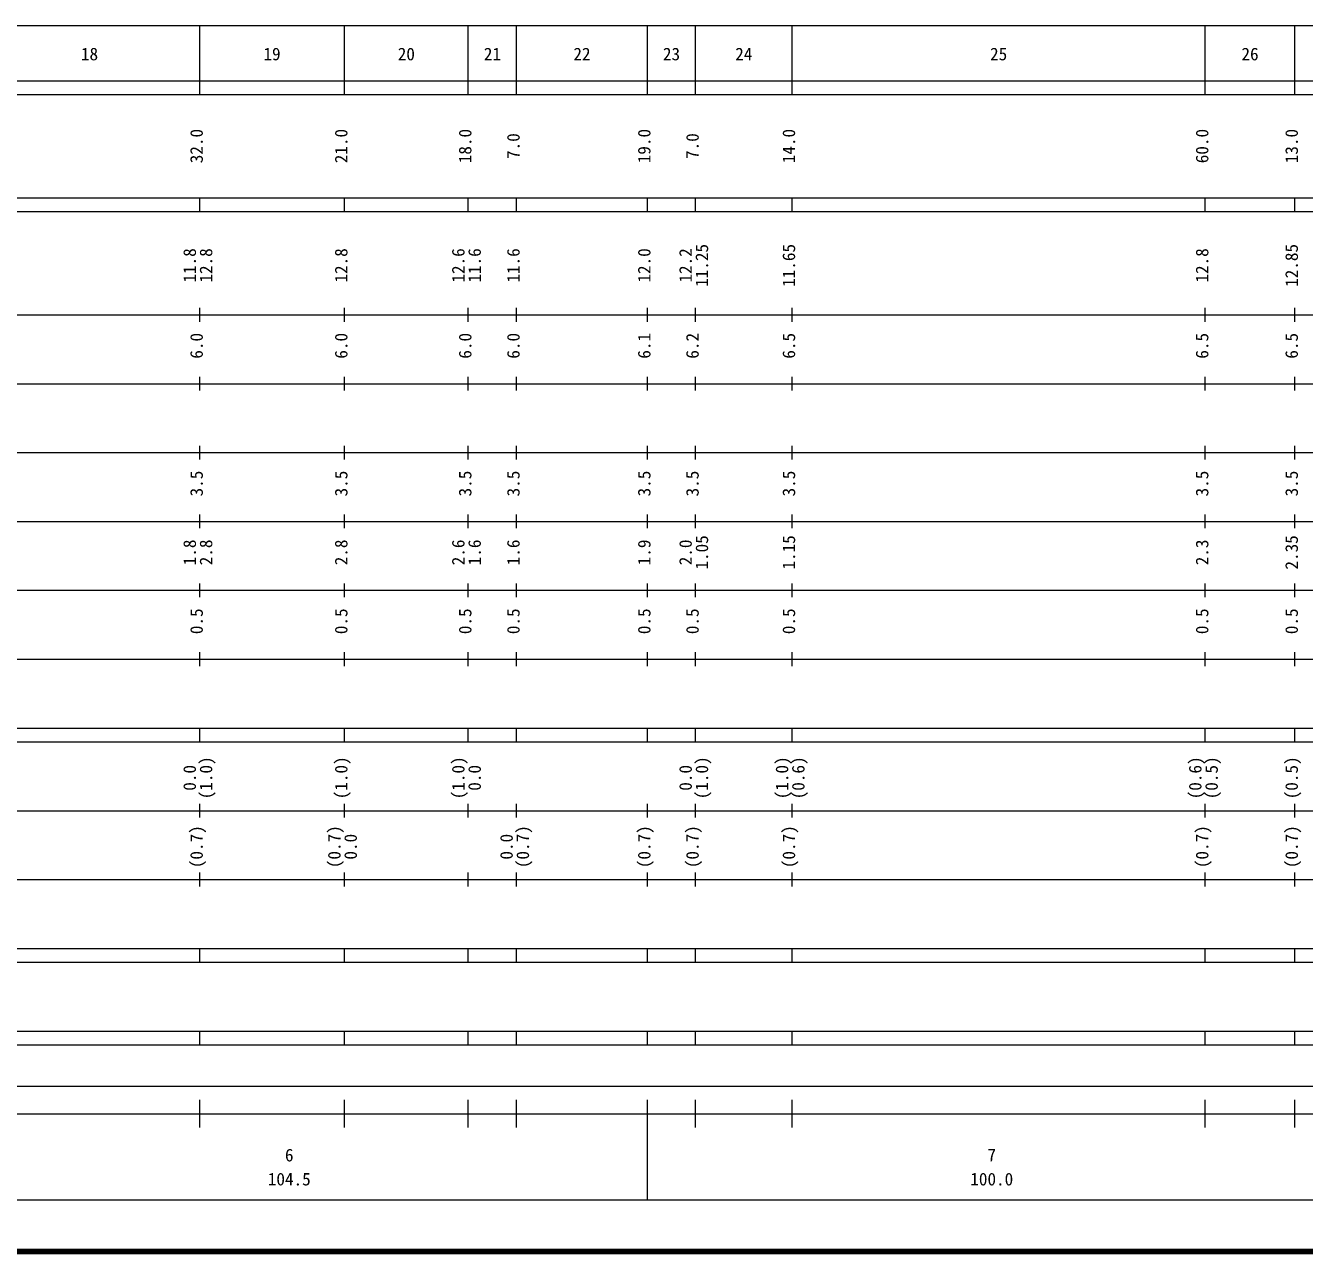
# Model space of a CAD drawing. Units: millimetres on the paper, enlarged 1000 times. Extents: x 40000 to 680000, y 20000 to 380000.
# Drawn here: x 277715 to 463398, y 20000 to 198000 of the extents above; entities that cross this region are included whole.
import ezdxf
from ezdxf.enums import TextEntityAlignment as Align

# ---------------------------------------------------------------- set-up
doc = ezdxf.new("R2010")
doc.units = ezdxf.units.MM
doc.header["$LTSCALE"] = 1000
doc.layers.add('M-TTL', color=2, linetype='Continuous', lineweight=140)
doc.layers.add('M-TTL-BAND', color=7, linetype='Continuous', lineweight=13)
doc.styles.add('ＭＳ ゴシック', font='')
doc.styles.get('ＭＳ ゴシック').set_extended_font_data('MS Gothic')

msp = doc.modelspace()

# ---------------------------------------------------------------- linework, layer by layer
at = {"layer": 'M-TTL'}
msp.add_line((40000, 20000), (680000, 20000), dxfattribs=at)
at = {"layer": 'M-TTL-BAND'}
for p, q in [((68000, 198000), (579000, 198000)), ((303000, 188000), (303000, 198000)), ((324000, 188000), (324000, 198000)), ((342000, 188000), (342000, 198000)), ((349000, 188000), (349000, 198000)), ((368000, 188000), (368000, 198000)), ((375000, 188000), (375000, 198000)), ((389000, 188000), (389000, 198000)), ((449000, 188000), (449000, 198000)), ((462000, 188000), (462000, 198000)), ((40000, 190000), (579000, 190000)), ((40000, 188000), (579000, 188000)), ((40000, 173000), (579000, 173000)), ((303000, 171000), (303000, 173000)), ((324000, 171000), (324000, 173000)), ((342000, 171000), (342000, 173000)), ((349000, 171000), (349000, 173000)), ((368000, 171000), (368000, 173000)), ((375000, 171000), (375000, 173000)), ((389000, 171000), (389000, 173000)), ((449000, 171000), (449000, 173000)), ((462000, 171000), (462000, 173000)), ((40000, 171000), (579000, 171000)), ((40000, 156000), (579000, 156000)), ((303000, 155000), (303000, 157000)), ((324000, 155000), (324000, 157000)), ((342000, 155000), (342000, 157000)), ((349000, 155000), (349000, 157000)), ((368000, 155000), (368000, 157000)), ((375000, 155000), (375000, 157000)), ((389000, 155000), (389000, 157000)), ((449000, 155000), (449000, 157000)), ((462000, 155000), (462000, 157000)), ((303000, 145000), (303000, 147000)), ((324000, 145000), (324000, 147000)), ((342000, 145000), (342000, 147000)), ((349000, 145000), (349000, 147000)), ((368000, 145000), (368000, 147000)), ((375000, 145000), (375000, 147000)), ((389000, 145000), (389000, 147000)), ((449000, 145000), (449000, 147000)), ((462000, 145000), (462000, 147000)), ((46000, 146000), (579000, 146000)), ((52000, 136000), (579000, 136000)), ((303000, 135000), (303000, 137000)), ((324000, 135000), (324000, 137000)), ((342000, 135000), (342000, 137000)), ((349000, 135000), (349000, 137000)), ((368000, 135000), (368000, 137000)), ((375000, 135000), (375000, 137000)), ((389000, 135000), (389000, 137000)), ((449000, 135000), (449000, 137000)), ((462000, 135000), (462000, 137000)), ((303000, 125000), (303000, 127000)), ((324000, 125000), (324000, 127000)), ((342000, 125000), (342000, 127000)), ((349000, 125000), (349000, 127000)), ((368000, 125000), (368000, 127000)), ((375000, 125000), (375000, 127000)), ((389000, 125000), (389000, 127000)), ((449000, 125000), (449000, 127000)), ((462000, 125000), (462000, 127000)), ((46000, 126000), (579000, 126000)), ((303000, 115000), (303000, 117000)), ((324000, 115000), (324000, 117000)), ((342000, 115000), (342000, 117000)), ((349000, 115000), (349000, 117000)), ((368000, 115000), (368000, 117000)), ((375000, 115000), (375000, 117000)), ((389000, 115000), (389000, 117000)), ((449000, 115000), (449000, 117000)), ((462000, 115000), (462000, 117000)), ((52000, 116000), (579000, 116000)), ((46000, 106000), (579000, 106000)), ((303000, 105000), (303000, 107000)), ((324000, 105000), (324000, 107000)), ((342000, 105000), (342000, 107000)), ((349000, 105000), (349000, 107000)), ((368000, 105000), (368000, 107000)), ((375000, 105000), (375000, 107000)), ((389000, 105000), (389000, 107000)), ((449000, 105000), (449000, 107000)), ((462000, 105000), (462000, 107000)), ((40000, 96000), (579000, 96000)), ((303000, 94000), (303000, 96000)), ((324000, 94000), (324000, 96000)), ((342000, 94000), (342000, 96000)), ((349000, 94000), (349000, 96000)), ((368000, 94000), (368000, 96000)), ((375000, 94000), (375000, 96000)), ((389000, 94000), (389000, 96000)), ((449000, 94000), (449000, 96000)), ((462000, 94000), (462000, 96000)), ((40000, 94000), (579000, 94000)), ((49000, 84000), (579000, 84000)), ((303000, 83000), (303000, 85000)), ((324000, 83000), (324000, 85000)), ((342000, 83000), (342000, 85000)), ((349000, 83000), (349000, 85000)), ((368000, 83000), (368000, 85000)), ((375000, 83000), (375000, 85000)), ((389000, 83000), (389000, 85000)), ((449000, 83000), (449000, 85000)), ((462000, 83000), (462000, 85000)), ((303000, 73000), (303000, 75000)), ((324000, 73000), (324000, 75000)), ((342000, 73000), (342000, 75000)), ((349000, 73000), (349000, 75000)), ((368000, 73000), (368000, 75000)), ((375000, 73000), (375000, 75000)), ((389000, 73000), (389000, 75000)), ((449000, 73000), (449000, 75000)), ((462000, 73000), (462000, 75000)), ((40000, 74000), (579000, 74000)), ((40000, 64000), (579000, 64000)), ((303000, 62000), (303000, 64000)), ((324000, 62000), (324000, 64000)), ((342000, 62000), (342000, 64000)), ((349000, 62000), (349000, 64000)), ((368000, 62000), (368000, 64000)), ((375000, 62000), (375000, 64000)), ((389000, 62000), (389000, 64000)), ((449000, 62000), (449000, 64000)), ((462000, 62000), (462000, 64000)), ((40000, 62000), (579000, 62000)), ((40000, 52000), (579000, 52000)), ((303000, 50000), (303000, 52000)), ((324000, 50000), (324000, 52000)), ((342000, 50000), (342000, 52000)), ((349000, 50000), (349000, 52000)), ((368000, 50000), (368000, 52000)), ((375000, 50000), (375000, 52000)), ((389000, 50000), (389000, 52000)), ((449000, 50000), (449000, 52000)), ((462000, 50000), (462000, 52000)), ((40000, 50000), (579000, 50000)), ((71000, 44000), (465000, 44000)), ((303000, 38000), (303000, 42000)), ((324000, 38000), (324000, 42000)), ((342000, 38000), (342000, 42000)), ((349000, 38000), (349000, 42000)), ((368000, 27500), (368000, 42000)), ((375000, 38000), (375000, 42000)), ((389000, 38000), (389000, 42000)), ((449000, 38000), (449000, 42000)), ((462000, 38000), (462000, 42000)), ((40000, 40000), (579000, 40000)), ((68000, 27500), (579000, 27500))]:
    msp.add_line(p, q, dxfattribs=at)

# ---------------------------------------------------------------- texts
at = {"layer": 'M-TTL-BAND', "style": 'ＭＳ ゴシック'}
for s, p in [('18', (287000, 192405)), ('19', (313500, 192405)), ('20', (333000, 192405)), ('21', (345500, 192405)), ('22', (358500, 192405)), ('23', (371500, 192405)), ('24', (382000, 192405)), ('25', (419000, 192405)), ('26', (455500, 192405)), ('6', (316000, 32523)), ('7', (418000, 32523)), ('104.5', (316000, 29033)), ('100.0', (418000, 29033))]:
    msp.add_text(s, height=1833, dxfattribs=at).set_placement(p, align=Align.BOTTOM_CENTER)
for s, p in [('32.0', (304000, 180500)), ('21.0', (325000, 180500)), ('18.0', (343000, 180500)), ('7.0', (350000, 180500)), ('19.0', (369000, 180500)), ('7.0', (376000, 180500)), ('14.0', (390000, 180500)), ('60.0', (450000, 180500)), ('13.0', (463000, 180500)), ('11.8', (303000, 163174)), ('12.8', (305370, 163174)), ('12.8', (325000, 163174)), ('12.6', (342000, 163174)), ('11.6', (344370, 163174)), ('11.6', (350000, 163174)), ('12.0', (369000, 163174)), ('12.2', (375000, 163174)), ('11.25', (377370, 163174)), ('11.65', (390000, 163174)), ('12.8', (450000, 163174)), ('12.85', (463000, 163174)), ('6.0', (304000, 151500)), ('6.0', (325000, 151500)), ('6.0', (343000, 151500)), ('6.0', (350000, 151500)), ('6.1', (369000, 151500)), ('6.2', (376000, 151500)), ('6.5', (390000, 151500)), ('6.5', (450000, 151500)), ('6.5', (463000, 151500)), ('3.5', (304000, 131500)), ('3.5', (325000, 131500)), ('3.5', (343000, 131500)), ('3.5', (350000, 131500)), ('3.5', (369000, 131500)), ('3.5', (376000, 131500)), ('3.5', (390000, 131500)), ('3.5', (450000, 131500)), ('3.5', (463000, 131500)), ('1.8', (303000, 121500)), ('2.8', (305370, 121500)), ('2.8', (325000, 121500)), ('2.6', (342000, 121500)), ('1.6', (344370, 121500)), ('1.6', (350000, 121500)), ('1.9', (369000, 121500)), ('2.0', (375000, 121500)), ('1.05', (377370, 121500)), ('1.15', (390000, 121500)), ('2.3', (450000, 121500)), ('2.35', (463000, 121500)), ('0.5', (304000, 111500)), ('0.5', (325000, 111500)), ('0.5', (343000, 111500)), ('0.5', (350000, 111500)), ('0.5', (369000, 111500)), ('0.5', (376000, 111500)), ('0.5', (390000, 111500)), ('0.5', (450000, 111500)), ('0.5', (463000, 111500)), ('(1.0)', (305370, 88764)), ('(1.0)', (325000, 88764)), ('(1.0)', (342000, 88764)), ('(1.0)', (377370, 88764)), ('(1.0)', (389000, 88764)), ('(0.6)', (391370, 88764)), ('(0.6)', (449000, 88764)), ('(0.5)', (451370, 88764)), ('(0.5)', (463000, 88764)), ('0.0', (303000, 88764)), ('0.0', (344370, 88764)), ('0.0', (375000, 88764)), ('(0.7)', (304000, 78764)), ('(0.7)', (324000, 78764)), ('0.0', (326370, 78764)), ('0.0', (349000, 78764)), ('(0.7)', (351370, 78764)), ('(0.7)', (369000, 78764)), ('(0.7)', (376000, 78764)), ('(0.7)', (390000, 78764)), ('(0.7)', (450000, 78764)), ('(0.7)', (463000, 78764))]:
    msp.add_text(s, height=1833, rotation=90, dxfattribs=at).set_placement(p, align=Align.BOTTOM_CENTER)

doc.saveas('drawing.dxf')
